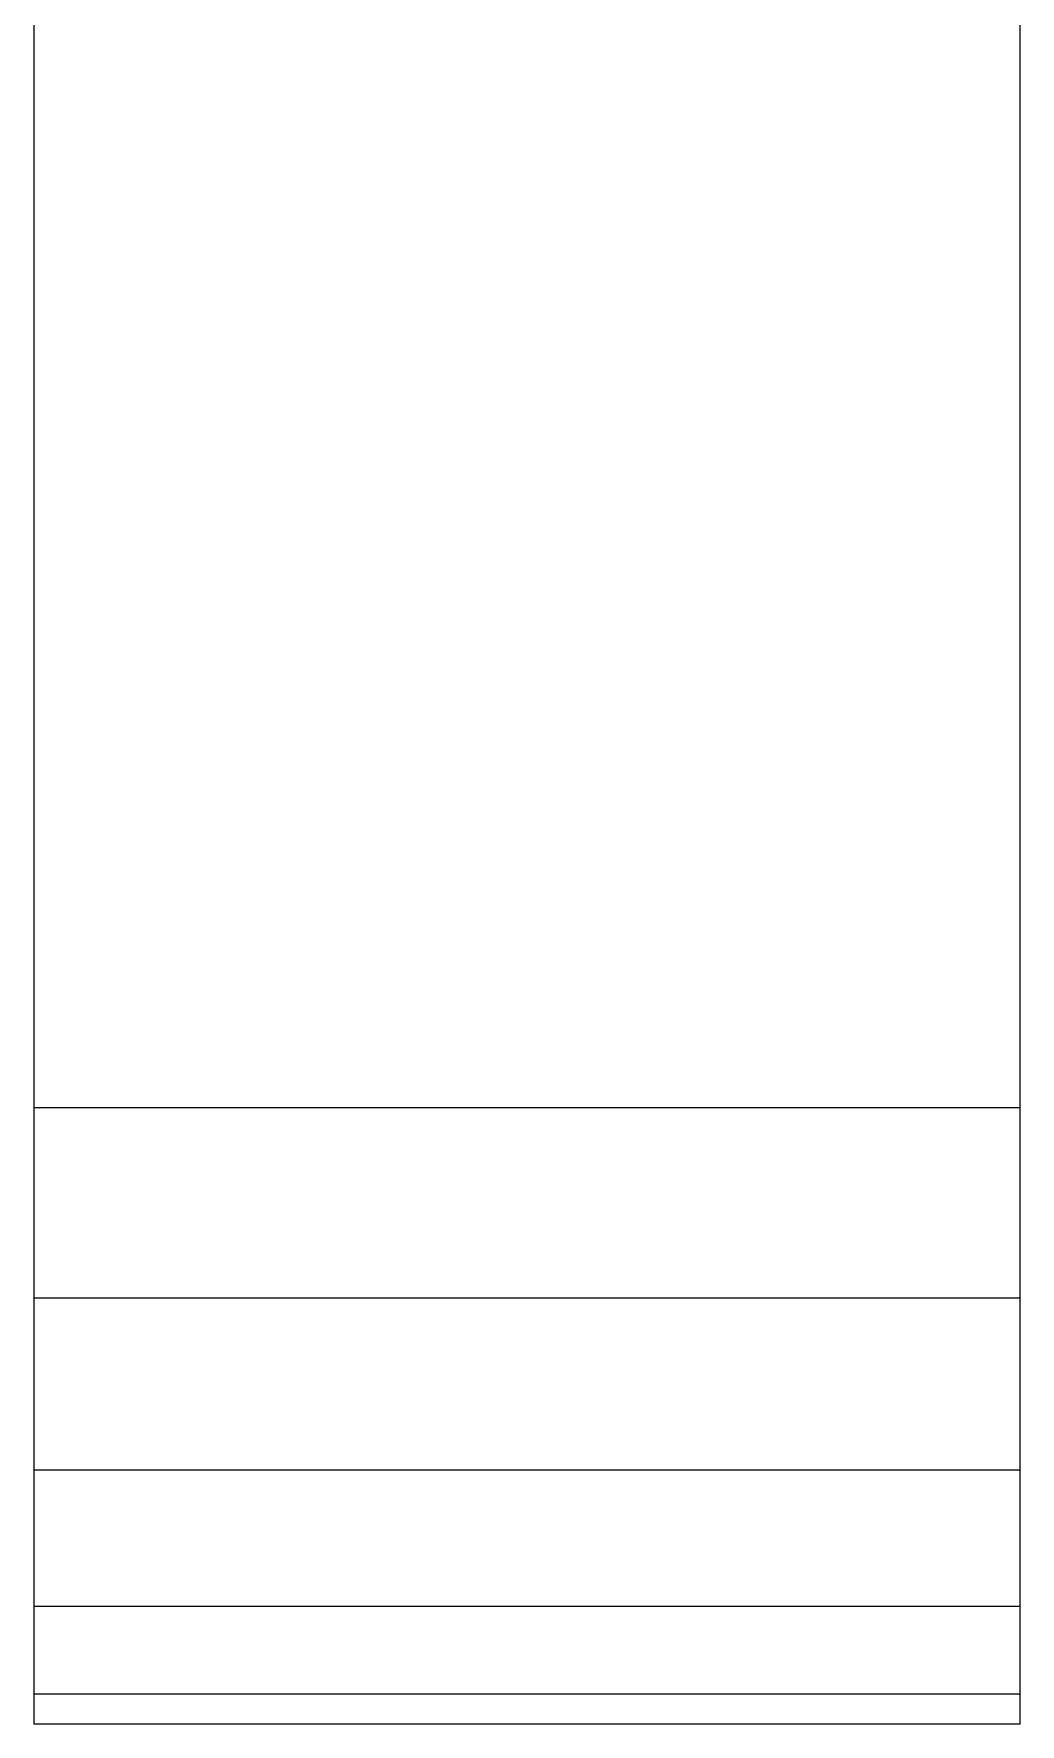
# Model space of a CAD drawing. Header units: millimetres. Extents: x 1918 to 7324, y -1954 to 2054.
# Drawn here: x 5975.51 to 5983.71, y -363.03 to -348.97 of the extents above; entities that cross this region are included whole.
import ezdxf

# ---------------------------------------------------------------- set-up
doc = ezdxf.new("R2010")
doc.units = ezdxf.units.MM

msp = doc.modelspace()

# ---------------------------------------------------------------- linework, layer by layer
for p, q in [((5983.713, -357.899), (5983.714, -346.84)), ((5975.508, -347.603), (5975.508, -357.899)), ((5975.508, -357.899), (5983.713, -357.899)), ((5975.508, -357.899), (5975.508, -359.484)), ((5983.713, -359.484), (5983.713, -357.899)), ((5975.508, -359.484), (5975.508, -360.914)), ((5983.713, -359.484), (5975.508, -359.484)), ((5983.713, -360.914), (5983.713, -359.484)), ((5975.508, -360.914), (5975.508, -362.048)), ((5983.713, -360.914), (5975.508, -360.914)), ((5983.713, -362.048), (5983.713, -360.914)), ((5975.508, -362.048), (5975.508, -362.776)), ((5983.713, -362.048), (5975.508, -362.048)), ((5983.713, -362.776), (5983.713, -362.048)), ((5975.508, -362.776), (5975.508, -363.027)), ((5975.508, -362.776), (5983.713, -362.776)), ((5983.713, -363.027), (5983.713, -362.776)), ((5983.713, -363.027), (5975.508, -363.027))]:
    msp.add_line(p, q)

doc.saveas('drawing.dxf')
